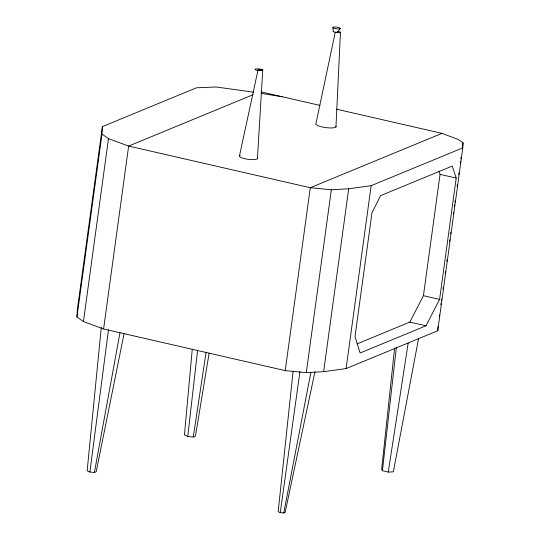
<?xml version="1.0" encoding="UTF-8"?>
<svg xmlns="http://www.w3.org/2000/svg" width="540" height="540" viewBox="0 0 540 540"><rect width="100%" height="100%" fill="white"/><g stroke="black" fill="none" stroke-linecap="round" stroke-linejoin="round"><path stroke-width="0.81" d="M335.954 126.9L340.457 32.326M336.386 109.161L441.963 133.367L458.204 139.421L463.05 142.864L462.787 147.865L437.731 330.764L346.106 368.584L323.629 371.689L306.275 372.681L285.228 370.622L103.586 328.975L83.43 321.563L76.95 316.96L77.342 309.521L102.397 126.617L196.412 87.811L216.047 86.987L253.631 92.171M76.95 316.96L102.006 134.055L102.397 126.617M437.731 330.764L437.947 326.599M257.418 158.713L262.75 69.923M192.247 349.367L184.43 435.004L187.758 436.462L193.266 437.029L195.446 436.124L209.115 353.241M101.284 327.362L87.156 470.819L89.89 472.021L94.412 472.48L96.201 471.737L124.018 333.848M293.125 371.061L278.161 511.718L280.26 512.642L283.75 513L285.134 512.426L314.996 371.567M394.592 348.091L381.672 469.152L382.421 470.718L388.26 472.055L393.35 471.832L418.621 338.276M382.421 470.718L396.401 347.072M187.758 436.462L197.593 350.352M89.89 472.021L108.493 329.697M83.43 321.563L108.486 138.659L102.006 134.055M103.586 328.975L128.642 146.07L253.004 94.743M285.228 370.622L310.284 187.718L441.963 133.367M306.275 372.681L331.331 189.776L348.685 188.791L371.162 185.686L462.787 147.865M323.629 371.689L348.685 188.791M346.106 368.584L371.162 185.686M357.163 343.845L409.833 322.103L423.434 295.697L440.06 174.366L439 171.167M439.587 299.403L456.206 178.072L452.25 166.064L380.538 195.662L371.972 212.841L355.01 336.67L360.146 352.985L425.986 325.809L439.587 299.403L423.434 295.697M439.25 316.582L439.479 314.908M440.856 304.884L441.086 303.217M441.423 300.713L441.652 299.038M443.03 289.022L443.259 287.348M445.203 273.152L445.433 271.478M446.803 261.461L447.032 259.787M449.55 241.414L449.78 239.747M450.576 233.901L450.806 232.227M453.323 213.853L453.553 212.186M454.356 206.334L454.579 204.667M454.923 202.163L455.152 200.488M457.096 186.293L457.326 184.626M458.703 174.602L458.933 172.928M460.303 162.911L460.532 161.237M460.877 158.733L461.106 157.059M462.476 147.042L463.05 142.864M280.26 512.642L299.957 371.486M193.266 437.029L206.125 352.067M388.26 472.055L408.186 343.022M94.412 472.48L120.008 332.559M283.75 513L310.844 372.573M335.205 32.474L315.927 123.633A10.206 2.329 7.8 0 0 325.822 127.602A10.206 2.329 7.8 0 0 335.988 126.293M239.497 155.79L257.803 70.956M337.649 32.103L340.301 28.586A3.76 0.857 7.8 0 0 335.225 27A3.76 0.857 7.8 0 0 334.307 28.364A3.76 0.857 7.8 0 0 340.301 28.586M331.331 189.776L310.284 187.718L128.642 146.07L108.486 138.659M260.955 93.346L282.366 96.775M261.137 91.908L320.018 105.408M440.06 174.366L456.206 178.072M409.833 322.103L425.986 325.809M332.91 27.608L333.288 31.523M257.445 158.166A9.133 2.086 7.8 0 1 247.165 159.165A9.133 2.086 7.8 0 1 240.138 155.345M337.608 31.435A2.585 0.587 7.8 0 1 340.268 32.609A2.585 0.587 7.8 0 1 335.867 32.157M337.237 31.671A2.221 0.506 7.8 0 1 336.791 32.326L336.332 32.333A2.221 0.506 7.8 0 1 333.902 31.901A2.221 0.506 7.8 0 1 333.45 31.286M261.36 70.112L261.353 70.294A3.22 0.736 7.8 0 1 257.735 70.463A3.22 0.736 7.8 0 1 255.029 69.269A3.22 0.736 7.8 0 1 258.647 69.106L259.065 69.073A2.336 0.533 7.8 0 1 262.305 69.606A2.336 0.533 7.8 0 1 261.839 70.294L261.313 70.294A2.336 0.533 7.8 0 1 258.593 69.768A2.336 0.533 7.8 0 1 258.626 69.113L259.443 69.269A3.22 0.736 7.8 0 1 261.36 70.112"/></g></svg>
